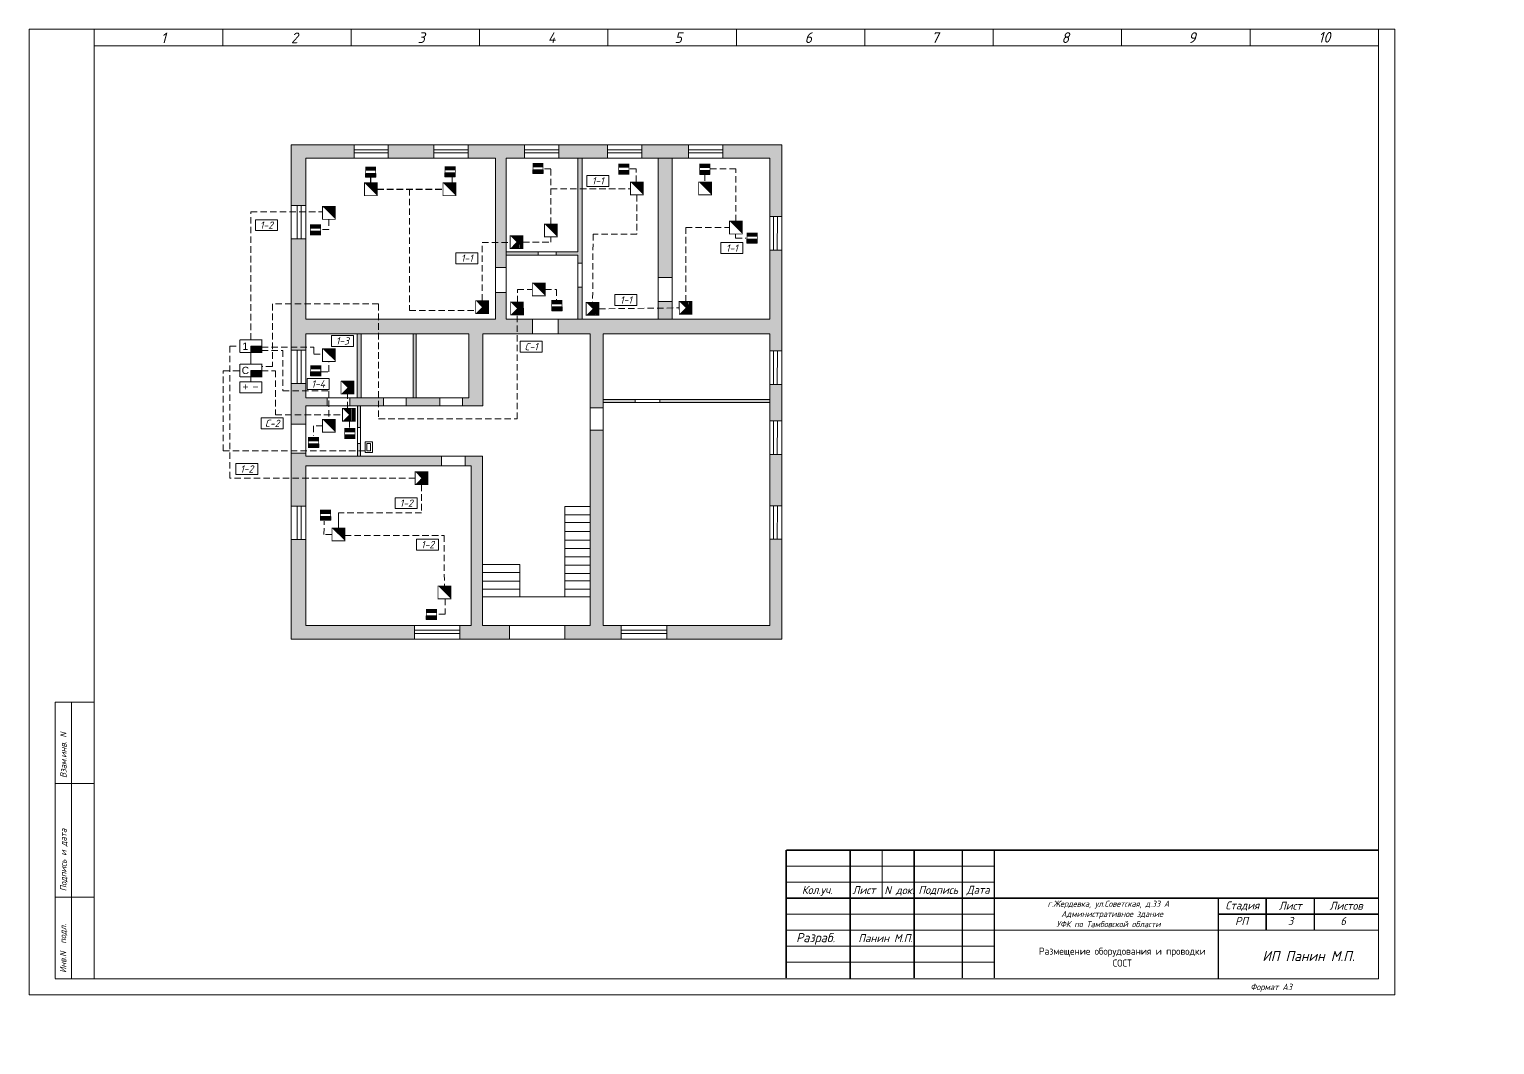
# Model space of a CAD drawing. Header units: inches. Extents: x 859 to 2631, y 393 to 1752.
# Drawn here: x 2486.9 to 2631.1, y 1262.7 to 1362.6 of the extents above; entities that cross this region are included whole.
import ezdxf

# ---------------------------------------------------------------- set-up
doc = ezdxf.new("R2010")
doc.units = ezdxf.units.IN
doc.header["$MEASUREMENT"] = 0
for name, pattern in [('Caddy_Solid', [0]), ('HIDDEN2', [4.7625, 3.175, -1.5875]), ('НЕВИДИМАЯ', [9.525, 6.35, -3.175])]:
    doc.linetypes.add(name, pattern=pattern)
doc.layers.get('0').transparency = 0.7
for name, color, linetype in [('BLK_12_THHN', 9, 'Continuous'), ('DESC', 7, 'Continuous'), ('LINK', 9, 'Continuous')]:
    doc.layers.add(name, color=color, linetype=linetype)
doc.styles.get("Standard").update_dxf_attribs({"font": 'GOST_Common Italic_0.ttf'})

# ---------------------------------------------------------------- blocks, each defined once
blk = doc.blocks.new('Звуковой')
blk.add_lwpolyline([(0.1, 2.9, 0, 4, 0), (1.5, 1.51, 4, 4, 0)], format="xyseb")
at = {"const_width": 0.2}
blk.add_lwpolyline([(0, 0), (0, 3), (3, 3), (3, 0)], close=True, dxfattribs=at)
blk = doc.blocks.new('Объем')
at = {"const_width": 0.2}
blk.add_lwpolyline([(0, 0), (0, 3), (3, 3), (3, 0)], close=True, dxfattribs=at)
for points in [[(0.21, 2.94), (0.21, 0.09)], [(0.41, 2.94), (0.41, 0.09)], [(0.61, 2.94), (0.61, 0.09)], [(0.8, 2.94), (0.8, 0.09)], [(1.01, 2.94), (1.01, 0.09)], [(1.21, 2.94), (1.21, 0.09)], [(1.39, 1.52), (2.81, 2.97)], [(1.39, 2.94), (1.39, 0.09)], [(1.39, 1.48), (2.82, 0.03)], [(1.56, 2.93), (1.56, 1.76)], [(1.56, 0.09), (1.56, 1.25)], [(1.74, 0.06), (1.74, 1.05)], [(1.76, 2.94), (1.76, 1.94)], [(1.94, 2.95), (1.94, 2.15)], [(1.94, 0.06), (1.94, 0.87)], [(2.13, 2.93), (2.13, 2.33)], [(2.13, 0.05), (2.13, 0.66)], [(2.3, 2.93), (2.3, 2.52)], [(2.31, 0.06), (2.31, 0.48)], [(2.49, 2.94), (2.49, 2.7)], [(2.49, 0.07), (2.49, 0.29)]]:
    blk.add_lwpolyline(points, dxfattribs=at)

msp = doc.modelspace()

# ---------------------------------------------------------------- hatches: boundary and pattern name
at = {"layer": 'DESC', "lineweight": 13}
h = msp.add_hatch(color=0, dxfattribs=at)
h.dxf.hatch_style = 1
h.paths.add_polyline_path([(2514.11, 1341.98), (2512.65, 1341.98), (2512.65, 1331.03), (2514.11, 1331.03), (2514.11, 1332.62), (2530.14, 1332.62), (2530.14, 1326.33), (2529.51, 1326.33), (2529.51, 1325.54), (2531.53, 1325.54), (2531.53, 1332.62), (2536.4, 1332.62), (2536.4, 1334.06), (2533.83, 1334.06), (2533.83, 1336.7), (2532.77, 1336.7), (2532.77, 1334.06), (2514.11, 1334.06)])
h.paths.add_polyline_path([(2518.85, 1351.21), (2512.65, 1351.21), (2512.65, 1345.27), (2514.11, 1345.27), (2514.11, 1349.92), (2518.85, 1349.92)])
h.paths.add_polyline_path([(2526.71, 1351.21), (2522.21, 1351.21), (2522.21, 1349.92), (2526.71, 1349.92)])
h.paths.add_polyline_path([(2535.63, 1351.21), (2530.08, 1351.21), (2530.08, 1349.92), (2532.77, 1349.92), (2532.77, 1339.15), (2533.83, 1339.15), (2533.83, 1349.92), (2535.63, 1349.92)])
h.paths.add_polyline_path([(2543.79, 1351.21), (2539, 1351.21), (2539, 1349.92), (2543.79, 1349.92)])
h.paths.add_polyline_path([(2541.29, 1349.92), (2540.89, 1349.92), (2540.89, 1340.68), (2538.74, 1340.68), (2538.74, 1340.38), (2540.89, 1340.38), (2540.89, 1339.57), (2541.29, 1339.57)])
h.paths.add_polyline_path([(2536.96, 1340.68), (2533.83, 1340.68), (2533.83, 1340.38), (2536.96, 1340.38)])
h.paths.add_polyline_path([(2541.29, 1337.22), (2540.89, 1337.22), (2540.89, 1334.06), (2541.29, 1334.06)], flags=17)
h.paths.add_polyline_path([(2560.96, 1340.86), (2559.78, 1340.86), (2559.78, 1334.06), (2538.93, 1334.06), (2538.93, 1332.62), (2542.1, 1332.62), (2542.1, 1325.33), (2543.36, 1325.33), (2543.36, 1332.62), (2559.78, 1332.62), (2559.78, 1330.94), (2560.96, 1330.94)])
h.paths.add_polyline_path([(2551.78, 1351.21), (2547.16, 1351.21), (2547.16, 1349.92), (2551.78, 1349.92)])
h.paths.add_polyline_path([(2560.96, 1351.21), (2555.14, 1351.21), (2555.14, 1349.92), (2559.78, 1349.92), (2559.78, 1344.16), (2560.96, 1344.16)])
h.paths.add_polyline_path([(2560.96, 1327.64), (2559.78, 1327.64), (2559.78, 1324.05), (2560.96, 1324.05)])
h.paths.add_polyline_path([(2546.51, 1326.16), (2543.36, 1326.16), (2543.36, 1325.88), (2546.51, 1325.88)], flags=17)
h.paths.add_polyline_path([(2559.78, 1326.16), (2548.96, 1326.16), (2548.96, 1325.88), (2559.78, 1325.88)], flags=17)
h.paths.add_polyline_path([(2543.36, 1323.13), (2542.1, 1323.13), (2542.1, 1303.92), (2539.59, 1303.92), (2539.59, 1302.59), (2545.15, 1302.59), (2545.15, 1303.92), (2543.36, 1303.92)])
h.paths.add_polyline_path([(2560.96, 1320.75), (2559.78, 1320.75), (2559.78, 1315.7), (2560.96, 1315.7)])
h.paths.add_polyline_path([(2560.96, 1312.4), (2559.78, 1312.4), (2559.78, 1303.92), (2549.62, 1303.92), (2549.62, 1302.59), (2560.96, 1302.59)])
h.paths.add_polyline_path([(2534.15, 1303.92), (2531.49, 1303.92), (2531.49, 1320.59), (2529.79, 1320.59), (2529.79, 1319.64), (2530.39, 1319.64), (2530.39, 1303.92), (2529.26, 1303.92), (2529.26, 1302.59), (2534.15, 1302.59)])
h.paths.add_polyline_path([(2527.46, 1320.59), (2514.11, 1320.59), (2514.11, 1320.87), (2512.65, 1320.87), (2512.65, 1315.67), (2514.11, 1315.67), (2514.11, 1319.64), (2527.46, 1319.64)])
h.paths.add_polyline_path([(2524.8, 1303.92), (2514.11, 1303.92), (2514.11, 1312.39), (2512.65, 1312.39), (2512.65, 1302.59), (2524.8, 1302.59)])
h.paths.add_polyline_path([(2516.21, 1326.33), (2514.11, 1326.33), (2514.11, 1327.75), (2512.65, 1327.75), (2512.65, 1323.72), (2514.11, 1323.72), (2514.11, 1325.54), (2516.21, 1325.54)])
h.paths.add_polyline_path([(2521.75, 1326.33), (2518.45, 1326.33), (2518.45, 1325.54), (2521.75, 1325.54)], flags=17)
h.paths.add_polyline_path([(2527.28, 1326.33), (2523.98, 1326.33), (2523.98, 1325.54), (2527.28, 1325.54)], flags=17)
h.paths.add_polyline_path([(2524.95, 1332.62), (2524.67, 1332.62), (2524.67, 1326.33), (2524.95, 1326.33)], flags=17)
h.paths.add_polyline_path([(2519.55, 1332.62), (2519.16, 1332.62), (2519.16, 1326.33), (2519.55, 1326.33)], flags=17)
h.paths.add_polyline_path([(2507.6, 1328.27), (2508.69, 1328.27), (2508.69, 1329.75), (2507.6, 1329.75)], flags=9)
h.paths.add_polyline_path([(2507.73, 1330.66), (2508.65, 1330.66), (2508.65, 1332.14), (2507.73, 1332.14)], flags=9)
h.paths.add_polyline_path([(2629.69, 1265.38), (2630.56, 1265.38), (2630.56, 1266.33), (2629.69, 1266.33)], flags=9)
h.paths.add_polyline_path([(2598.98, 1265.31), (2605.57, 1265.31), (2605.57, 1267.18), (2598.98, 1267.18)], flags=9)
h.paths.add_polyline_path([(2628.83, 1267.75), (2631.12, 1267.75), (2631.12, 1268.69), (2628.83, 1268.69)], flags=9)
h.paths.add_polyline_path([(2590.63, 1264.57), (2593.21, 1264.57), (2593.21, 1265.65), (2590.63, 1265.65)], flags=9)
h.paths.add_polyline_path([(2586.23, 1264.66), (2588.63, 1264.66), (2588.63, 1265.6), (2586.23, 1265.6)], flags=9)
h.paths.add_polyline_path([(2582.32, 1264.68), (2584.93, 1264.68), (2584.93, 1265.62), (2582.32, 1265.62)], flags=9)
h.paths.add_polyline_path([(2579.53, 1264.65), (2581.82, 1264.65), (2581.82, 1265.59), (2579.53, 1265.59)], flags=9)
h.paths.add_polyline_path([(2575.85, 1264.42), (2578.84, 1264.42), (2578.84, 1265.64), (2575.85, 1265.64)], flags=9)
h.paths.add_polyline_path([(2573.35, 1264.65), (2575.18, 1264.65), (2575.18, 1265.59), (2573.35, 1265.59)], flags=9)
h.paths.add_polyline_path([(2619.14, 1262.66), (2624.06, 1262.66), (2624.06, 1263.89), (2619.14, 1263.89)], flags=9)
h.paths.add_polyline_path([(2502.99, 1283.77), (2502.99, 1288.66), (2502.05, 1288.66), (2502.05, 1283.77)], flags=9)
h.paths.add_polyline_path([(2502.99, 1272.62), (2502.99, 1279.1), (2502.05, 1279.1), (2502.05, 1272.62)], flags=9)
h.paths.add_polyline_path([(2502.96, 1264.6), (2502.96, 1269.51), (2502.02, 1269.51), (2502.02, 1264.6)], flags=9)
h.paths.add_polyline_path([(2625.78, 1356.05), (2627.68, 1356.05), (2627.68, 1357.62), (2625.78, 1357.62)], flags=9)
h.paths.add_polyline_path([(2612.98, 1356.01), (2614.37, 1356.01), (2614.37, 1357.58), (2612.98, 1357.58)], flags=9)
h.paths.add_polyline_path([(2600.5, 1356.01), (2601.9, 1356.01), (2601.9, 1357.58), (2600.5, 1357.58)], flags=9)
h = msp.add_hatch(color=0, dxfattribs=at)
h.dxf.hatch_style = 1
h.paths.add_polyline_path([(2519.98, 1348.42), (2519.98, 1348.04), (2520.99, 1348.04), (2520.99, 1348.42)])
h.paths.add_polyline_path([(2520.99, 1348.68), (2520.99, 1349.05), (2519.98, 1349.05), (2519.98, 1348.68)])
h = msp.add_hatch(color=0, dxfattribs=at)
h.dxf.hatch_style = 1
h.paths.add_polyline_path([(2527.8, 1348.46), (2527.8, 1348.08), (2528.81, 1348.08), (2528.81, 1348.46)])
h.paths.add_polyline_path([(2528.81, 1348.72), (2528.81, 1349.09), (2527.8, 1349.09), (2527.8, 1348.72)])
h = msp.add_hatch(color=0, dxfattribs=at)
h.dxf.hatch_style = 1
h.paths.add_polyline_path([(2536.45, 1348.76), (2536.45, 1348.39), (2537.46, 1348.39), (2537.46, 1348.76)])
h.paths.add_polyline_path([(2537.46, 1349.02), (2537.46, 1349.4), (2536.45, 1349.4), (2536.45, 1349.02)])
h = msp.add_hatch(color=0, dxfattribs=at)
h.dxf.hatch_style = 1
h.paths.add_polyline_path([(2544.9, 1348.71), (2544.9, 1348.33), (2545.91, 1348.33), (2545.91, 1348.71)])
h.paths.add_polyline_path([(2545.91, 1348.97), (2545.91, 1349.34), (2544.9, 1349.34), (2544.9, 1348.97)])
h = msp.add_hatch(color=0, dxfattribs=at)
h.dxf.hatch_style = 1
h.paths.add_polyline_path([(2548.79, 1338.17), (2550.16, 1338.17), (2550.16, 1349.92), (2548.79, 1349.92)])
h.paths.add_polyline_path([(2550.16, 1334.06), (2550.16, 1335.81), (2548.79, 1335.81), (2548.79, 1334.06)])
h = msp.add_hatch(color=0, dxfattribs=at)
h.dxf.hatch_style = 1
h.paths.add_polyline_path([(2552.88, 1348.69), (2552.88, 1348.32), (2553.88, 1348.32), (2553.88, 1348.69)])
h.paths.add_polyline_path([(2553.88, 1348.95), (2553.88, 1349.33), (2552.88, 1349.33), (2552.88, 1348.95)])
h = msp.add_hatch(color=0, dxfattribs=at)
h.dxf.hatch_style = 1
h.paths.add_polyline_path([(2514.56, 1342.73), (2514.56, 1342.36), (2515.56, 1342.36), (2515.56, 1342.73)])
h.paths.add_polyline_path([(2515.56, 1342.99), (2515.56, 1343.36), (2514.56, 1343.36), (2514.56, 1342.99)])
h = msp.add_hatch(color=0, dxfattribs=at)
h.dxf.hatch_style = 1
h.paths.add_polyline_path([(2557.52, 1341.93), (2557.52, 1341.56), (2558.53, 1341.56), (2558.53, 1341.93)])
h.paths.add_polyline_path([(2558.53, 1342.19), (2558.53, 1342.56), (2557.52, 1342.56), (2557.52, 1342.19)])
h = msp.add_hatch(color=0, dxfattribs=at)
h.dxf.hatch_style = 1
h.paths.add_polyline_path([(2538.31, 1335.28), (2538.31, 1334.9), (2539.32, 1334.9), (2539.32, 1335.28)])
h.paths.add_polyline_path([(2539.32, 1335.54), (2539.32, 1335.91), (2538.31, 1335.91), (2538.31, 1335.54)])
for points in [[(2508.69, 1331.41), (2508.69, 1330.78), (2509.77, 1330.78), (2509.77, 1331.41)], [(2508.69, 1329.02), (2508.69, 1328.39), (2509.77, 1328.39), (2509.77, 1329.02)]]:
    msp.add_hatch(color=0, dxfattribs=at).paths.add_polyline_path(points)
h = msp.add_hatch(color=0, dxfattribs=at)
h.dxf.hatch_style = 1
h.paths.add_polyline_path([(2514.57, 1328.87), (2514.57, 1328.49), (2515.58, 1328.49), (2515.58, 1328.87)])
h.paths.add_polyline_path([(2515.58, 1329.13), (2515.58, 1329.5), (2514.57, 1329.5), (2514.57, 1329.13)])
h = msp.add_hatch(color=0, dxfattribs=at)
h.dxf.hatch_style = 1
h.paths.add_polyline_path([(2519.2, 1323.41), (2519.5, 1323.41), (2519.5, 1325.54), (2519.2, 1325.54)])
h.paths.add_polyline_path([(2519.2, 1320.59), (2519.5, 1320.59), (2519.5, 1321.84), (2519.2, 1321.84)])
h = msp.add_hatch(color=0, dxfattribs=at)
h.dxf.hatch_style = 1
h.paths.add_polyline_path([(2517.93, 1322.68), (2517.93, 1322.31), (2518.93, 1322.31), (2518.93, 1322.68)])
h.paths.add_polyline_path([(2518.93, 1322.94), (2518.93, 1323.31), (2517.93, 1323.31), (2517.93, 1322.94)])
h = msp.add_hatch(color=0, dxfattribs=at)
h.dxf.hatch_style = 1
h.paths.add_polyline_path([(2514.36, 1321.8), (2514.36, 1321.43), (2515.37, 1321.43), (2515.37, 1321.8)])
h.paths.add_polyline_path([(2515.37, 1322.06), (2515.37, 1322.44), (2514.36, 1322.44), (2514.36, 1322.06)])
h = msp.add_hatch(color=0, dxfattribs=at)
h.dxf.hatch_style = 1
h.paths.add_polyline_path([(2515.54, 1314.64), (2515.54, 1314.27), (2516.55, 1314.27), (2516.55, 1314.64)])
h.paths.add_polyline_path([(2516.55, 1314.9), (2516.55, 1315.27), (2515.54, 1315.27), (2515.54, 1314.9)])
h = msp.add_hatch(color=0, dxfattribs=at)
h.dxf.hatch_style = 1
h.paths.add_polyline_path([(2525.96, 1304.88), (2525.96, 1304.5), (2526.97, 1304.5), (2526.97, 1304.88)])
h.paths.add_polyline_path([(2526.97, 1305.14), (2526.97, 1305.51), (2525.96, 1305.51), (2525.96, 1305.14)])

# ---------------------------------------------------------------- linework, layer by layer
at = {"layer": 'BLK_12_THHN', "color": 0, "lineweight": 13}
for p, q in [((2512.65, 1351.21), (2560.96, 1351.21)), ((2512.65, 1302.59), (2512.65, 1351.21)), ((2518.85, 1351.21), (2518.85, 1349.92)), ((2518.85, 1350.75), (2522.21, 1350.75)), ((2518.85, 1350.43), (2522.21, 1350.43)), ((2522.21, 1351.21), (2522.21, 1349.92)), ((2526.71, 1351.21), (2526.71, 1349.92)), ((2526.71, 1350.75), (2530.08, 1350.75)), ((2526.71, 1350.43), (2530.08, 1350.43)), ((2530.08, 1351.21), (2530.08, 1349.92)), ((2535.63, 1351.21), (2535.63, 1349.92)), ((2535.63, 1350.75), (2539, 1350.75)), ((2535.63, 1350.43), (2539, 1350.43)), ((2539, 1351.21), (2539, 1349.92)), ((2543.79, 1351.21), (2543.79, 1349.92)), ((2543.79, 1350.75), (2547.16, 1350.75)), ((2543.79, 1350.43), (2547.16, 1350.43)), ((2547.16, 1351.21), (2547.16, 1349.92)), ((2551.78, 1351.21), (2551.78, 1349.92)), ((2551.78, 1350.75), (2555.14, 1350.75)), ((2551.78, 1350.43), (2555.14, 1350.43)), ((2555.14, 1351.21), (2555.14, 1349.92)), ((2560.96, 1351.21), (2560.96, 1302.59)), ((2514.11, 1349.92), (2532.77, 1349.92)), ((2514.11, 1334.06), (2514.11, 1349.92)), ((2532.77, 1349.92), (2532.77, 1334.06)), ((2533.83, 1349.92), (2533.83, 1334.06)), ((2559.78, 1349.92), (2533.83, 1349.92)), ((2540.89, 1349.92), (2540.89, 1340.68)), ((2541.29, 1349.92), (2541.29, 1334.06)), ((2559.78, 1334.06), (2559.78, 1349.92)), ((2528.52, 1348.07), (2528.52, 1347.18)), ((2512.65, 1345.27), (2514.11, 1345.27)), ((2513.24, 1345.27), (2513.24, 1341.98)), ((2513.64, 1345.27), (2513.64, 1341.98)), ((2559.78, 1344.16), (2560.96, 1344.16)), ((2560.12, 1344.16), (2560.12, 1340.86)), ((2560.53, 1344.16), (2560.48, 1340.86)), ((2512.65, 1341.98), (2514.11, 1341.98)), ((2540.89, 1340.68), (2533.83, 1340.68)), ((2533.83, 1340.38), (2540.89, 1340.38)), ((2536.96, 1340.68), (2536.96, 1340.38)), ((2538.74, 1340.68), (2538.74, 1340.38)), ((2540.89, 1340.38), (2540.89, 1334.06)), ((2559.78, 1340.86), (2560.96, 1340.86)), ((2532.77, 1339.15), (2533.83, 1339.15)), ((2540.89, 1339.57), (2541.29, 1339.57)), ((2540.89, 1337.22), (2541.29, 1337.22)), ((2532.77, 1336.7), (2533.83, 1336.7)), ((2532.77, 1334.06), (2514.11, 1334.06)), ((2533.83, 1334.06), (2559.78, 1334.06)), ((2514.11, 1332.62), (2530.14, 1332.62)), ((2514.11, 1332.62), (2514.11, 1326.33)), ((2519.16, 1332.62), (2519.16, 1326.33)), ((2519.55, 1332.62), (2519.55, 1326.33)), ((2524.67, 1332.62), (2524.67, 1326.33)), ((2524.95, 1332.62), (2524.95, 1326.33)), ((2530.14, 1332.62), (2530.14, 1326.33)), ((2531.53, 1332.62), (2542.1, 1332.62)), ((2531.53, 1325.54), (2531.53, 1332.62)), ((2542.1, 1332.62), (2542.1, 1303.92)), ((2543.36, 1332.62), (2559.78, 1332.62)), ((2543.36, 1303.92), (2543.36, 1332.62)), ((2559.78, 1332.62), (2559.78, 1303.92)), ((2512.65, 1331.03), (2514.11, 1331.03)), ((2513.24, 1331.03), (2513.24, 1327.75)), ((2513.64, 1331.03), (2513.64, 1327.75)), ((2559.78, 1330.94), (2560.96, 1330.94)), ((2560.12, 1330.94), (2560.12, 1327.64)), ((2560.53, 1330.94), (2560.48, 1327.64)), ((2512.65, 1327.75), (2514.11, 1327.75)), ((2559.78, 1327.64), (2560.96, 1327.64)), ((2530.14, 1326.33), (2514.11, 1326.33)), ((2514.11, 1320.59), (2514.11, 1325.54)), ((2514.11, 1325.54), (2531.53, 1325.54)), ((2516.21, 1326.33), (2516.21, 1325.54)), ((2518.45, 1326.33), (2518.45, 1325.54)), ((2521.75, 1326.33), (2521.75, 1325.54)), ((2523.98, 1326.33), (2523.98, 1325.54)), ((2527.28, 1326.33), (2527.28, 1325.54)), ((2529.51, 1326.33), (2529.51, 1325.54)), ((2543.36, 1326.16), (2559.78, 1326.16)), ((2543.36, 1325.88), (2559.78, 1325.88)), ((2546.51, 1326.16), (2546.51, 1325.88)), ((2548.96, 1326.16), (2548.96, 1325.88)), ((2542.1, 1325.33), (2543.36, 1325.33)), ((2512.65, 1323.72), (2514.11, 1323.72)), ((2542.1, 1323.13), (2543.36, 1323.13)), ((2559.78, 1324.05), (2560.96, 1324.05)), ((2560.12, 1324.05), (2560.12, 1320.75)), ((2560.53, 1324.05), (2560.48, 1320.75)), ((2512.65, 1320.87), (2514.11, 1320.87)), ((2531.49, 1320.59), (2514.11, 1320.59)), ((2527.46, 1320.59), (2527.46, 1319.64)), ((2529.79, 1320.59), (2529.79, 1319.64)), ((2531.49, 1303.92), (2531.49, 1320.59)), ((2559.78, 1320.75), (2560.96, 1320.75)), ((2514.11, 1319.64), (2530.39, 1319.64)), ((2514.11, 1303.92), (2514.11, 1319.64)), ((2530.39, 1319.64), (2530.39, 1303.92)), ((2512.65, 1315.67), (2514.11, 1315.67)), ((2513.24, 1315.67), (2513.24, 1312.39)), ((2513.64, 1315.67), (2513.64, 1312.39)), ((2539.59, 1315.64), (2542.1, 1315.64)), ((2539.59, 1315.64), (2539.59, 1306.75)), ((2559.78, 1315.7), (2560.96, 1315.7)), ((2560.12, 1315.7), (2560.12, 1312.4)), ((2560.53, 1315.7), (2560.48, 1312.4)), ((2539.59, 1314.8), (2542.1, 1314.8)), ((2539.59, 1314.07), (2542.1, 1314.07)), ((2539.59, 1313.16), (2542.1, 1313.16)), ((2512.65, 1312.39), (2514.11, 1312.39)), ((2539.59, 1312.33), (2542.1, 1312.33)), ((2539.59, 1311.49), (2542.1, 1311.49)), ((2559.78, 1312.4), (2560.96, 1312.4)), ((2531.49, 1309.92), (2535.16, 1309.92)), ((2535.16, 1309.92), (2535.16, 1306.75)), ((2539.59, 1310.69), (2542.1, 1310.69)), ((2539.59, 1309.85), (2542.1, 1309.85)), ((2531.49, 1309.15), (2535.16, 1309.15)), ((2531.49, 1308.28), (2535.16, 1308.28)), ((2539.59, 1309.05), (2542.1, 1309.05)), ((2539.59, 1308.32), (2542.1, 1308.32)), ((2531.49, 1307.51), (2535.16, 1307.51)), ((2539.59, 1307.48), (2542.1, 1307.48)), ((2531.49, 1306.75), (2542.1, 1306.75)), ((2530.39, 1303.92), (2514.11, 1303.92)), ((2524.8, 1303.92), (2524.8, 1302.59)), ((2529.26, 1303.92), (2529.26, 1302.59)), ((2542.1, 1303.92), (2531.49, 1303.92)), ((2534.15, 1303.92), (2534.15, 1302.59)), ((2539.59, 1303.92), (2539.59, 1302.59)), ((2559.78, 1303.92), (2543.36, 1303.92)), ((2545.15, 1303.92), (2545.15, 1302.59)), ((2549.62, 1303.92), (2549.62, 1302.59)), ((2560.96, 1302.59), (2512.65, 1302.59)), ((2524.8, 1303.46), (2529.26, 1303.46)), ((2524.8, 1303.14), (2529.26, 1303.14)), ((2545.15, 1303.46), (2549.62, 1303.46)), ((2545.15, 1303.14), (2549.62, 1303.14))]:
    msp.add_line(p, q, dxfattribs=at)
at = {"layer": 'BLK_12_THHN', "color": 0, "linetype": 'HIDDEN2', "lineweight": 13, "ltscale": 0.2}
for p, q in [((2509.77, 1330.99), (2511.83, 1330.99)), ((2511.83, 1330.99), (2511.83, 1327.02)), ((2505.95, 1321.11), (2505.95, 1328.97)), ((2505.95, 1328.97), (2507.61, 1328.97)), ((2511.83, 1327.02), (2516.36, 1327.02)), ((2516.36, 1327.02), (2516.38, 1324.21)), ((2518.2, 1325.29), (2518.19, 1326.7)), ((2519.93, 1321.11), (2505.95, 1321.11))]:
    msp.add_line(p, q, dxfattribs=at)
at = {"layer": 'DESC', "linetype": 'Caddy_Solid', "lineweight": 15}
for p, q in [((2493.28, 1361), (2493.28, 1362.6)), ((2505.92, 1361), (2505.92, 1362.6)), ((2518.56, 1361), (2518.56, 1362.6)), ((2531.2, 1361), (2531.2, 1362.6)), ((2543.84, 1361), (2543.84, 1362.6)), ((2556.48, 1361), (2556.48, 1362.6)), ((2569.12, 1361), (2569.12, 1362.6)), ((2581.76, 1361), (2581.76, 1362.6)), ((2594.4, 1361), (2594.4, 1362.6)), ((2607.04, 1361), (2607.04, 1362.6)), ((2619.68, 1361), (2619.68, 1362.6)), ((2493.28, 1360.98), (2619.68, 1360.98)), ((2493.28, 1360.98), (2493.28, 1269.16)), ((2619.68, 1360.98), (2619.68, 1269.16)), ((2489.44, 1269.17), (2489.44, 1296.37)), ((2489.44, 1296.37), (2493.28, 1296.37)), ((2491.04, 1296.37), (2491.04, 1269.17)), ((2489.44, 1288.36), (2493.28, 1288.36)), ((2489.44, 1277.17), (2493.28, 1277.17)), ((2619.68, 1269.16), (2489.44, 1269.16))]:
    msp.add_line(p, q, dxfattribs=at)
at = {"layer": 'DESC', "color": 0, "linetype": 'HIDDEN2', "lineweight": 13, "ltscale": 0.2}
for p, q in [((2538.22, 1348.85), (2537.46, 1348.85)), ((2538.22, 1343.44), (2538.22, 1348.85)), ((2546.63, 1348.88), (2545.93, 1348.88)), ((2546.63, 1347.56), (2546.63, 1348.88)), ((2556.44, 1348.88), (2553.88, 1348.88)), ((2556.44, 1343.71), (2556.44, 1348.88)), ((2553.37, 1348.32), (2553.37, 1347.57)), ((2524.3, 1346.87), (2524.3, 1334.91)), ((2538.22, 1346.91), (2546.06, 1346.91)), ((2546.69, 1346.3), (2546.69, 1342.44)), ((2508.69, 1332.04), (2508.69, 1344.62)), ((2508.69, 1344.62), (2515.75, 1344.62)), ((2516.38, 1342.88), (2515.62, 1342.88)), ((2516.38, 1343.89), (2516.38, 1342.88)), ((2551.49, 1335.81), (2551.49, 1343.08)), ((2551.49, 1343.08), (2555.81, 1343.08)), ((2531.45, 1341.61), (2534.21, 1341.62)), ((2531.45, 1335.89), (2531.45, 1341.61)), ((2531.45, 1341.61), (2531.45, 1341.61)), ((2535.47, 1341.66), (2538.22, 1341.66)), ((2538.22, 1341.66), (2538.22, 1342.18)), ((2542.38, 1342.44), (2542.33, 1335.72)), ((2546.69, 1342.44), (2542.38, 1342.44)), ((2556.41, 1342.44), (2556.41, 1342.05)), ((2556.41, 1342.05), (2557.46, 1342.05)), ((2534.93, 1335.72), (2534.93, 1337)), ((2534.93, 1337), (2536.4, 1337)), ((2537.66, 1337), (2538.77, 1337)), ((2538.77, 1337), (2538.77, 1335.98)), ((2521.27, 1335.57), (2510.81, 1335.57)), ((2510.81, 1335.57), (2510.81, 1329.41)), ((2521.27, 1335.57), (2521.27, 1324.25)), ((2524.3, 1334.91), (2530.82, 1334.92)), ((2534.89, 1324.25), (2534.89, 1334.48)), ((2542.96, 1335.09), (2550.86, 1335.18)), ((2506.62, 1318.41), (2506.62, 1331.41)), ((2506.62, 1331.41), (2507.61, 1331.41)), ((2509.77, 1331.32), (2514.89, 1331.32)), ((2514.89, 1331.32), (2514.89, 1330.64)), ((2514.89, 1330.64), (2515.75, 1330.64)), ((2516.38, 1328.9), (2516.38, 1329.91)), ((2510.81, 1329.41), (2509.77, 1329.41)), ((2509.77, 1328.98), (2511.12, 1328.98)), ((2511.12, 1328.98), (2511.12, 1324.66)), ((2515.62, 1328.9), (2516.38, 1328.9)), ((2511.12, 1324.66), (2517.72, 1324.66)), ((2521.27, 1324.25), (2534.89, 1324.25)), ((2515.75, 1323.58), (2514.86, 1323.58)), ((2514.86, 1323.58), (2514.86, 1322.57)), ((2518.39, 1324.03), (2518.39, 1323.35)), ((2524.86, 1318.41), (2506.62, 1318.41)), ((2525.49, 1317.79), (2525.49, 1315)), ((2515.89, 1312.88), (2515.92, 1314.19)), ((2525.49, 1315), (2517.31, 1315)), ((2516.68, 1312.88), (2515.89, 1312.88)), ((2517.94, 1312.79), (2527.72, 1312.79)), ((2527.72, 1312.79), (2527.74, 1307.81)), ((2527.83, 1306.55), (2527.83, 1305.03)), ((2527.83, 1305.03), (2526.99, 1305.04))]:
    msp.add_line(p, q, dxfattribs=at)
at = {"layer": 'DESC', "color": 0, "lineweight": 13}
for p, q in [((2548.79, 1349.92), (2548.79, 1334.06)), ((2550.16, 1349.92), (2550.16, 1334.06)), ((2548.79, 1338.17), (2550.16, 1338.17)), ((2548.79, 1335.81), (2550.16, 1335.81)), ((2536.4, 1334.06), (2536.4, 1332.62)), ((2538.93, 1334.06), (2538.93, 1332.62)), ((2508.69, 1329.65), (2508.69, 1330.78)), ((2508.69, 1327.91), (2508.69, 1328.39)), ((2519.2, 1325.54), (2519.2, 1320.59)), ((2519.5, 1325.54), (2519.5, 1320.59)), ((2519.2, 1323.41), (2519.5, 1323.41)), ((2519.2, 1321.84), (2519.5, 1321.84)), ((2517.31, 1315), (2517.31, 1313.51))]:
    msp.add_line(p, q, dxfattribs=at)
at = {"layer": 'DESC', "color": 7, "lineweight": 15}
for p, q in [((2570.84, 1281.82), (2570.84, 1277.09)), ((2561.39, 1280.24), (2581.87, 1280.24)), ((2561.39, 1278.67), (2581.87, 1278.67)), ((2561.39, 1275.52), (2581.87, 1275.52)), ((2561.39, 1273.94), (2581.87, 1273.94)), ((2581.87, 1273.94), (2619.67, 1273.94)), ((2561.39, 1272.37), (2581.87, 1272.37)), ((2561.39, 1270.79), (2581.87, 1270.79))]:
    msp.add_line(p, q, dxfattribs=at)
at = {"layer": 'DESC', "lineweight": 15}
msp.add_lwpolyline([(2486.88, 1267.56), (2621.28, 1267.56), (2621.28, 1362.6), (2486.88, 1362.6)], close=True, dxfattribs=at)
at = {"layer": 'DESC', "color": 0, "lineweight": 13}
for points, const_width in [([(2519.98, 1349.05), (2520.99, 1349.05), (2520.99, 1348.04), (2519.98, 1348.04), (2519.98, 1349.05)], 0.0672), ([(2527.8, 1349.09), (2528.81, 1349.09), (2528.81, 1348.08), (2527.8, 1348.08), (2527.8, 1349.09)], 0.0672), ([(2536.45, 1349.4), (2537.46, 1349.4), (2537.46, 1348.39), (2536.45, 1348.39), (2536.45, 1349.4)], 0.0672), ([(2544.9, 1349.34), (2545.91, 1349.34), (2545.91, 1348.33), (2544.9, 1348.33), (2544.9, 1349.34)], 0.0672), ([(2552.88, 1349.33), (2553.88, 1349.33), (2553.88, 1348.32), (2552.88, 1348.32), (2552.88, 1349.33)], 0.0672), ([(2514.56, 1343.36), (2515.56, 1343.36), (2515.56, 1342.36), (2514.56, 1342.36), (2514.56, 1343.36)], 0.0672), ([(2557.52, 1342.56), (2558.53, 1342.56), (2558.53, 1341.56), (2557.52, 1341.56), (2557.52, 1342.56)], 0.0672), ([(2538.31, 1335.91), (2539.32, 1335.91), (2539.32, 1334.9), (2538.31, 1334.9), (2538.31, 1335.91)], 0.0672), ([(2507.61, 1332.04), (2507.61, 1330.78)], 0.108), ([(2507.61, 1332.04), (2509.77, 1332.04), (2509.77, 1330.78), (2507.61, 1330.78)], 0.108), ([(2507.61, 1329.65), (2507.61, 1328.39)], 0.108), ([(2507.61, 1329.65), (2509.77, 1329.65), (2509.77, 1328.39), (2507.61, 1328.39)], 0.108), ([(2514.57, 1329.5), (2515.58, 1329.5), (2515.58, 1328.49), (2514.57, 1328.49), (2514.57, 1329.5)], 0.0672), ([(2517.93, 1323.31), (2518.93, 1323.31), (2518.93, 1322.31), (2517.93, 1322.31), (2517.93, 1323.31)], 0.0672), ([(2514.36, 1322.44), (2515.37, 1322.44), (2515.37, 1321.43), (2514.36, 1321.43), (2514.36, 1322.44)], 0.0672), ([(2515.54, 1315.27), (2516.55, 1315.27), (2516.55, 1314.27), (2515.54, 1314.27), (2515.54, 1315.27)], 0.0672), ([(2525.96, 1305.51), (2526.97, 1305.51), (2526.97, 1304.5), (2525.96, 1304.5), (2525.96, 1305.51)], 0.0672)]:
    msp.add_lwpolyline(points, dxfattribs=dict(at, const_width=const_width))
for points in [[(2537.46, 1348.39), (2536.45, 1348.39), (2536.45, 1348.76), (2537.46, 1348.76)], [(2545.91, 1348.33), (2544.9, 1348.33), (2544.9, 1348.71), (2545.91, 1348.71)], [(2553.88, 1348.32), (2552.88, 1348.32), (2552.88, 1348.69), (2553.88, 1348.69)], [(2520.99, 1348.04), (2519.98, 1348.04), (2519.98, 1348.42), (2520.99, 1348.42)], [(2528.81, 1348.08), (2527.8, 1348.08), (2527.8, 1348.46), (2528.81, 1348.46)], [(2515.56, 1342.36), (2514.56, 1342.36), (2514.56, 1342.73), (2515.56, 1342.73)], [(2558.53, 1341.56), (2557.52, 1341.56), (2557.52, 1341.93), (2558.53, 1341.93)], [(2539.32, 1334.9), (2538.31, 1334.9), (2538.31, 1335.28), (2539.32, 1335.28)], [(2515.58, 1328.49), (2514.57, 1328.49), (2514.57, 1328.87), (2515.58, 1328.87)], [(2507.61, 1326.83), (2509.77, 1326.83), (2509.77, 1327.91), (2507.61, 1327.91)], [(2518.93, 1322.31), (2517.93, 1322.31), (2517.93, 1322.68), (2518.93, 1322.68)], [(2515.37, 1321.43), (2514.36, 1321.43), (2514.36, 1321.8), (2515.37, 1321.8)], [(2516.55, 1314.27), (2515.54, 1314.27), (2515.54, 1314.64), (2516.55, 1314.64)], [(2526.97, 1304.5), (2525.96, 1304.5), (2525.96, 1304.88), (2526.97, 1304.88)]]:
    msp.add_lwpolyline(points, close=True, dxfattribs=at)
for points in [[(2541.76, 1348.22), (2543.92, 1348.22), (2543.92, 1347.14), (2541.76, 1347.14), (2541.76, 1348.22)], [(2509.15, 1343.86), (2511.31, 1343.86), (2511.31, 1342.78), (2509.15, 1342.78), (2509.15, 1343.86)], [(2554.96, 1341.6), (2557.12, 1341.6), (2557.12, 1340.52), (2554.96, 1340.52), (2554.96, 1341.6)], [(2528.87, 1340.61), (2531.03, 1340.61), (2531.03, 1339.53), (2528.87, 1339.53), (2528.87, 1340.61)], [(2544.53, 1336.49), (2546.69, 1336.49), (2546.69, 1335.41), (2544.53, 1335.41), (2544.53, 1336.49)], [(2509.77, 1331.41), (2508.69, 1331.41)], [(2508.69, 1331.41), (2508.69, 1330.78)], [(2516.63, 1332.47), (2518.79, 1332.47), (2518.79, 1331.39), (2516.63, 1331.39), (2516.63, 1332.47)], [(2535.2, 1331.91), (2537.36, 1331.91), (2537.36, 1330.83), (2535.2, 1330.83), (2535.2, 1331.91)], [(2508.69, 1330.78), (2508.69, 1330.78)], [(2509.77, 1329.02), (2508.69, 1329.02)], [(2508.69, 1329.02), (2508.69, 1328.39)], [(2508.69, 1328.39), (2508.69, 1328.39)], [(2514.24, 1328.23), (2516.4, 1328.23), (2516.4, 1327.15), (2514.24, 1327.15), (2514.24, 1328.23)], [(2509.71, 1324.35), (2511.87, 1324.35), (2511.87, 1323.27), (2509.71, 1323.27), (2509.71, 1324.35)], [(2519.93, 1322.01), (2520.65, 1322.01), (2520.65, 1320.93), (2519.93, 1320.93), (2519.93, 1322.01)], [(2520.12, 1321.83), (2520.48, 1321.83), (2520.48, 1321.11), (2520.12, 1321.11), (2520.12, 1321.83)], [(2507.21, 1319.86), (2509.37, 1319.86), (2509.37, 1318.78), (2507.21, 1318.78), (2507.21, 1319.86)], [(2522.91, 1316.5), (2525.07, 1316.5), (2525.07, 1315.42), (2522.91, 1315.42), (2522.91, 1316.5)], [(2525.01, 1312.42), (2527.17, 1312.42), (2527.17, 1311.34), (2525.01, 1311.34), (2525.01, 1312.42)]]:
    msp.add_lwpolyline(points, dxfattribs=at)
at = {"layer": 'DESC', "color": 0, "linetype": 'НЕВИДИМАЯ', "lineweight": 13, "const_width": 0.072}
for points in [[(2507.92, 1327.39), (2508.41, 1327.39)], [(2508.16, 1327.64), (2508.16, 1327.15)], [(2508.89, 1327.39), (2509.38, 1327.39)]]:
    msp.add_lwpolyline(points, dxfattribs=at)
at = {"layer": 'DESC', "color": 7, "lineweight": 15, "const_width": 0.158}
for points in [[(2561.39, 1281.82), (2619.67, 1281.82)], [(2561.39, 1281.82), (2561.39, 1269.22)], [(2567.69, 1281.82), (2567.69, 1269.16)], [(2573.99, 1281.82), (2573.99, 1269.22)], [(2578.72, 1281.82), (2578.72, 1269.22)], [(2581.87, 1281.82), (2581.87, 1269.22)], [(2561.39, 1277.09), (2619.67, 1277.09)], [(2603.92, 1269.16), (2603.92, 1277.09)], [(2608.64, 1273.94), (2608.64, 1277.09)], [(2613.37, 1273.94), (2613.37, 1277.09)], [(2603.92, 1275.52), (2619.67, 1275.52)]]:
    msp.add_lwpolyline(points, dxfattribs=at)
at = {"layer": 'LINK', "color": 0, "linetype": 'HIDDEN2', "ltscale": 0.2}
for p, q in [((2520.5, 1347.48), (2520.5, 1348.04)), ((2521.13, 1346.87), (2527.61, 1346.87))]:
    msp.add_line(p, q, dxfattribs=at)

# ---------------------------------------------------------------- block references
at = {"layer": 'DESC', "color": 0, "lineweight": 13}
for name, p, xscale, yscale, zscale, rotation in [('Звуковой', (2519.87, 1347.48), 0.4199975999999516, 0.4199975999999516, 0.4199975999999516, 270), ('Звуковой', (2527.61, 1347.48), 0.4199975999999516, 0.4199975999999516, 0.4199975999999516, 270), ('Звуковой', (2546.06, 1347.56), 0.4199975999999516, 0.4199975999999516, 0.4199975999999516, 270), ('Звуковой', (2552.77, 1347.57), 0.4199975999999516, 0.4199975999999516, 0.4199975999999516, 270), ('Звуковой', (2515.75, 1345.15), 0.4199975999999516, 0.4199975999999516, 0.4199975999999516, 270), ('Звуковой', (2555.81, 1343.71), 0.4199975999999516, 0.4199975999999516, 0.4199975999999516, 270), ('Звуковой', (2537.59, 1343.44), 0.4199975999999516, 0.4199975999999516, 0.4199975999999516, 270), ('Объем', (2535.48, 1341.03), -0.419976000000051, 0.419976000000006, 0.4199760000000001, 0.1201887995922668), ('Звуковой', (2536.4, 1337.63), 0.4199975999999516, 0.4199975999999516, 0.4199975999999516, 270), ('Объем', (2532.08, 1334.63), -0.419976000000051, 0.419976000000006, 0.4199760000000001, 0.1201887995922668), ('Объем', (2535.52, 1334.49), -0.419976000000051, 0.419976000000006, 0.4199760000000001, 0.1201887995922668), ('Объем', (2542.96, 1334.46), -0.419976000000051, 0.419976000000006, 0.4199760000000001, 0.1201887995922668), ('Объем', (2552.12, 1334.55), -0.419976000000051, 0.419976000000006, 0.4199760000000001, 0.1201887995922668), ('Звуковой', (2515.75, 1331.17), 0.4199975999999516, 0.4199975999999516, 0.4199975999999516, 270), ('Объем', (2518.83, 1326.7), -0.419976000000051, 0.419976000000006, 0.4199760000000001, 0.1201887995922668), ('Звуковой', (2515.75, 1324.21), 0.4199975999999516, 0.4199975999999516, 0.4199975999999516, 270), ('Объем', (2518.98, 1324.03), -0.419976000000051, 0.419976000000006, 0.4199760000000001, 0.1201887995922668), ('Объем', (2526.12, 1317.79), -0.419976000000051, 0.419976000000006, 0.4199760000000001, 0.1201887995922668), ('Звуковой', (2516.68, 1313.51), 0.4199975999999516, 0.4199975999999516, 0.4199975999999516, 270), ('Звуковой', (2527.11, 1307.81), 0.4199975999999516, 0.4199975999999516, 0.4199975999999516, 270)]:
    msp.add_blockref(name, p, dxfattribs=dict(at, xscale=xscale, yscale=yscale, zscale=zscale, rotation=rotation))

# ---------------------------------------------------------------- texts
at = {"layer": 'DESC', "lineweight": 13}
for s, height, p in [('1', 1.05, (2499.84, 1361.23)), ('2', 1.05, (2512.64, 1361.23)), ('3', 1.05, (2525.12, 1361.25)), ('4', 1.05, (2537.92, 1361.25)), ('5', 1.05, (2550.4, 1361.25)), ('6', 1.05, (2563.2, 1361.25)), ('7', 1.05, (2575.68, 1361.25)), ('8', 1.05, (2588.48, 1361.25)), ('9', 1.05, (2600.96, 1361.25)), ('10', 1.048, (2613.76, 1361.29)), ('Формат А3', 0.629, (2607.07, 1268.03))]:
    msp.add_text(s, height=height, dxfattribs=at).set_placement(p)
for s, p in [('Взам.инв. N', (2490.55, 1288.91)), ('Подпись и дата', (2490.55, 1277.76)), ('Инв.N  подл.', (2490.52, 1269.73))]:
    msp.add_text(s, height=0.6288, rotation=90, dxfattribs=at).set_placement(p)
at = {"layer": 'DESC', "color": 7, "lineweight": 15}
for s, p in [('Кол.уч.', (2562.93, 1277.5)), ('Лист', (2567.91, 1277.49)), ('N док.', (2571.05, 1277.48)), ('РП', (2605.57, 1274.44)), ('3', (2610.77, 1274.44)), ('6', (2615.94, 1274.44))]:
    msp.add_text(s, height=0.787, dxfattribs=at).set_placement(p)
at = {"layer": 'DESC', "color": 0, "lineweight": 13, "char_height": 0.72, "attachment_point": 5}
for s, insert, width in [('1-1', (2542.84, 1347.68), 2.16), ('1-2', (2510.23, 1343.32), 2.16), ('1-1', (2556.04, 1341.06), 2.16), ('1-1', (2529.95, 1340.07), 2.16), ('1-1', (2545.61, 1335.95), 2.16), ('{\\fArial|b0|i0|c204|p34;1}', (2508.15, 1331.41), 1.08), ('1-3', (2517.71, 1331.93), 2.16), ('C-1', (2536.28, 1331.37), 2.16), ('{\\fArial|b0|i0|c204|p34;C}', (2508.15, 1329.02), 1.08), ('1-4', (2515.32, 1327.69), 2.16), ('C-2', (2510.79, 1323.81), 2.16), ('1-2', (2508.29, 1319.32), 2.16), ('1-2', (2523.99, 1315.96), 2.16), ('1-2', (2526.09, 1311.88), 2.16)]:
    msp.add_mtext(s, dxfattribs=dict(at, insert=insert, width=width))
at = {"layer": 'DESC', "lineweight": 15, "char_height": 0.787, "attachment_point": 5}
for s, insert, width in [('Подпись', (2576.35, 1277.83), 4.725), ('Дата', (2580.28, 1277.83), 3.15), ('Панин М.П.', (2571.16, 1273.15), 6.3)]:
    msp.add_mtext(s, dxfattribs=dict(at, insert=insert, width=width))
at = {"layer": 'DESC', "color": 0, "lineweight": 15, "insert": (2563.72, 1276.83), "char_height": 0.6, "attachment_point": 1}
msp.add_mtext_dynamic_manual_height_columns('\\pi23.39435;г.Жердевка, ул.Советская, д.33 А\\P\\pi24.36617; Административное здание \\P\\pi24.27003;УФК по Тамбовской области', width=59.1919, gutter_width=1, heights=[0], dxfattribs=at)
at = {"layer": 'DESC', "color": 0, "lineweight": 15, "attachment_point": 5}
for s, insert, char_height, width in [('Стадия', (2606.28, 1276.31), 0.787, 4.725), ('Лист', (2611, 1276.34), 0.787, 5.67), ('Листов', (2616.5, 1276.34), 0.787, 5.3325), ('Разраб.', (2564.28, 1273.08), 0.9, 7.0924), ('{\\fGOST Common|b0|i0|c204|p34;Размещение оборудования и проводки\\PСОСТ}', (2594.47, 1271.28), 0.7, 25.2)]:
    msp.add_mtext(s, dxfattribs=dict(at, insert=insert, char_height=char_height, width=width))
at = {"layer": 'DESC', "lineweight": 15, "insert": (2603.44, 1271.89), "char_height": 1, "attachment_point": 1}
msp.add_mtext_dynamic_manual_height_columns('\\pi4.80835;ИП Панин М.П.', width=17.9743, gutter_width=1, heights=[1.74], dxfattribs=at)

doc.saveas('drawing.dxf')
